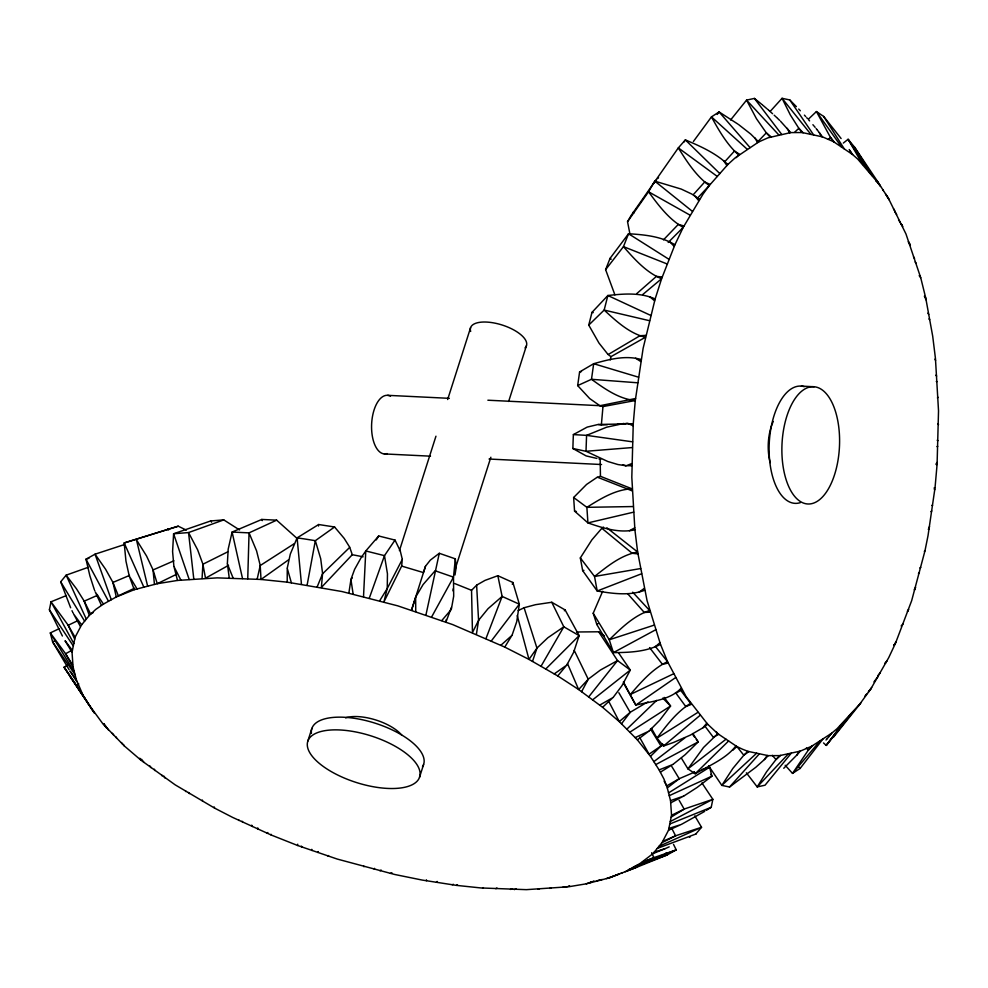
<?xml version="1.0" encoding="UTF-8"?>
<svg xmlns="http://www.w3.org/2000/svg" width="988" height="988" viewBox="0 0 988 988"><rect width="100%" height="100%" fill="white"/><g stroke="black" fill="none" stroke-linecap="round" stroke-linejoin="round"><path stroke-width="1.48" d="M860.14 703.703L858.498 705.877L870.836 688.895L888.731 657.625L895.424 643.423L911.652 600.716L924.953 550.909L928.016 535.694L935.043 487.677L937.081 464.459L938.526 410.922L935.438 358.36L932.697 336.167L925.719 297.919L920.717 277.714L905.971 233.971L888.533 198.551L877.443 181.298L878.925 183.842M650.462 728.897L660.972 746.002L650.462 756.363L637.346 739.827L619.266 721.598L602.581 707.297L578.647 689.538L557.726 675.928L528.988 659.416L504.757 647.091L452.652 624.577L397.756 605.842L341.971 591.54L287.199 582.167L287.261 568.359L291.374 582.809M402.277 559.233L400.288 551.02L395.015 540.078L378.676 535.978L365.782 550.958L360.929 557.998L354.581 569.409L351.024 579.166M596.888 458.432L586.131 455.9L572.879 448.515L573.089 441.55L573.373 434.596L587.168 427.112L598.111 424.482M247.741 578.795L249.05 532.878L276.652 520.17L297.684 538.966M322.57 573.435L320.717 558.776L315.333 540.683L305.045 539.028L297.104 537.867L290.311 554.07L287.273 568.026M363.51 596.74L365.782 550.958L384.48 555.651L387.457 573.843L387.247 588.255M202.083 578.449L202.886 564.247L227.648 551.897M80.349 626.392L73.631 614.03L81.596 624.861L75.076 637.285L72.038 652.241L73.063 666.912L65.566 653.76L70.272 651.166M671.964 828.747L675.594 835.811L661.997 842.665L668.518 830.253L671.544 815.285L670.531 800.626L683.659 796.081L671.05 802.676M426.384 880.716L426.446 879.839M861.067 702.666L837.12 728.65L831.686 733.22L811.654 746.249L800.268 751.139L779.655 755.61L768.195 755.647L747.891 751.349L742.346 749.151L736.863 746.533L717.77 733.664L707.643 724.204L686.129 696.651L667.53 661.651L660.49 644.337L647.029 600.482L637.643 552.02L634.901 529.827L631.814 477.278L633.259 423.729L598.358 424.507L601.359 424.902L602.976 406.574L635.296 400.511L643.126 348.319L655.143 298.969L661.602 278.727L674.915 244.777L683.214 227.388L703.123 193.969L709.285 185.534L727.847 164.502L735.257 157.784L758.698 141.939L767.935 137.838L790.696 132.59L802.157 132.54L822.448 136.838L833.489 141.655L852.582 154.523L857.695 159.056L879.765 184.867M318.519 526.024L318.655 524.529L334.574 526.987L344.145 538.349L349.666 547.154M625.206 871.725L636.321 867.402L609.337 877.85L586.341 883.815L568.718 886.755L526.382 889.657L480.958 887.953L456.382 885.372L422.222 880.073L394.718 874.479L337.217 859.054L297.623 845.493L297.721 844.197M352.284 554.713L349.74 547.34L322.545 573.83L321.372 587.452L352.284 554.713L363.102 556.8M387.148 588.7L383.937 601.865L401.659 566.087L402.277 559.43L387.148 588.7L379.651 600.79M446.255 619.538L445.959 622.032L451.405 607.459M452.986 590.886L453.183 588.811M425.507 566.198L430.323 560.122L439.29 553.292L455.332 558.85L453.492 577.14L453.69 596.172L451.368 609.114M599.765 405.623L589.675 398.547L577.671 385.592L579.586 371.982L593.677 363.708C608.843 359.459 625.416 354.976 641.051 359.496M62.392 636L49.4 609.781L51.018 601.803L66.344 595.566M257.633 828.907L257.794 827.895M348.863 593.059L350.938 579.61L352.308 577.881M476.401 634.321L478.575 620.39L476.624 585.205L471.548 590.305L472.462 632.542L478.575 620.39M307.095 585.242L315.333 540.683L334.574 526.987M425.914 615.079L439.29 553.292M610.251 359.916L610.942 356.668L645.399 337.279C629.319 333.351 616.179 321.137 604.162 310.071L607.867 295.511C623.49 293.769 640.397 292.3 655.143 298.969M374.304 869.341L374.514 868.353M257.139 579.252L260.214 565.556L294.189 543.721M607.953 354.371L598.975 343.058L588.749 325.101L591.985 312.369L607.867 295.511L650.931 315.518M706.334 810.358L711.224 807.295L712.842 799.317L701.912 782.928M476.784 585.057L485.009 580.388L497.829 575.708L512.883 582.488L512.29 584.291M307.836 741.111L311.887 728.391M399.424 550.649L435.955 436.202M447.65 399.523L470.597 327.633M454.801 570.2L490.863 457.222M508.647 401.474L526.443 345.714M419.53 777.272A58.7 24.441 17.7 0 0 342.675 730.144A58.7 24.441 17.7 0 0 328.843 770.158A58.7 24.441 17.7 0 0 419.53 777.272L423.58 764.551M532.495 661.429L536.953 648.14L524.097 607.768L518.144 610.584M369.29 598.185L384.48 555.651L395.015 540.078M454.986 575.016L456.098 568.001L455.332 558.85M415.763 596.9L423.136 584.501L435.128 570.768L453.492 577.14L431.583 617.043M614.894 294.844L605.619 269.662L610.041 258.387L628.529 233.748C644.324 234.712 661.12 236.256 674.915 244.777M485.948 638.619L502.126 596.431L497.829 575.708M660.49 644.337C646.127 651.895 629.282 652.525 613.4 652.623L596.814 624.478L593.208 613.239L602.655 591.293M317.197 586.81L322.545 573.83M581.574 691.711L588.243 679.25L574.213 650.388M376.28 539.893L378.676 535.978M512.117 635.062L516.749 621.637L519.342 604.187L512.883 582.488M630.023 234.477L627.541 221.72L630.9 215.829L678.324 147.891L685.376 139.913C700.418 146.236 715.855 153.128 727.847 164.502M478.735 620.106L488.023 608.707L502.126 596.431L519.342 604.187L491.271 641.014M644.621 590.281C629.492 595.986 612.708 593.615 597.197 590.997L582.661 570.619L580.339 557.924L591.861 539.88L601.667 528.494M540.992 666.32L563.815 626.812L551.761 602.272L535.533 604.681L524.295 607.682M699.516 199.292L691.773 194.043L681.263 189.091L654.735 181.113L648.548 191.783L627.541 221.72M504.757 647.091L511.932 635.408L500.817 645.312M800.268 751.139L796.871 755.03L799.243 751.362M914.369 589.367L915.678 587.329M928.844 527.777L929.572 526.666M830.686 733.862L828.734 736.826L831.686 733.22M317.679 852.446L318.26 851.557M893.658 645.337L894.177 644.571M894.696 643.793L896.079 641.743M708.594 765.749L721.82 785.386L729.539 787.016L755.771 767.306L764.391 759.574L767.194 755.437M683.77 142.186L685.376 139.913L719.832 173.592M536.953 648.14L528.988 659.416L517.23 615.512M70.642 607.768L60.688 581.809L66.147 575.164L88.315 567.273M869.811 689.995L868.39 691.933L870.836 688.895M870.02 689.723L871.638 687.512M693.391 141.494L711.471 116.88L719.079 111.94L738.135 124.241M681.436 758.179L687.932 768.874L695.182 773.765C709.149 765.577 726.229 758.71 735.912 745.903M717.214 114.435L719.079 111.94L750.04 147.57M566.927 664.825L573.658 652.265L579.141 635.617L565.148 609.966L551.761 602.272M436.486 882.284L437.141 881.42M621.477 723.821L630.183 712.348L618.834 692.712M936.13 463.743L937.155 462.384M873.935 681.918L877.863 676.768M823.51 742.927L826.227 745.421L853.039 711.743M605.619 269.662L623.465 246.642L628.529 233.748L669.172 259.436M537.163 647.881L547.858 637.754L563.815 626.812L579.141 635.617L545.722 669.037M785.176 765.255L792.512 773.394L800.119 768.442L823.029 738.851M850.507 714.608L826.227 745.421L839.479 727.427M588.65 696.96L617.537 660.589L598.703 631.789L576.597 631.987M858.3 706.124L833.279 737.431M730.589 119.993L746.57 100.109L754.4 98.417L756.042 99.714M842.492 723.685L839.689 727.168L843.406 722.648M746.36 772.826L757.203 786.905L765.033 785.213L791.363 753.066M81.72 624.712L89.216 615.586M653.006 853.607L654.254 852.088L665.035 848.692L653.006 853.607L640.125 863.45L653.871 857.67L651.697 852.693M654.377 851.94L661.874 842.813M707.643 724.204L703.024 727.736L706.79 723.179M808.196 750.312L792.512 773.394L820.299 740.617M877.962 675.508L880.086 672.939M557.726 675.928L566.643 665.196L554.219 673.915M828.5 737.122L826.734 739.209M887.125 660.799L884.902 663.467L886.322 662.182M653.562 183.36L656.625 179.791M866.612 694.082L865.957 694.86M806.381 748.015L808.443 750.028L811.654 746.249M441.76 620.575L451.22 609.534M826.647 739.308L826.03 740.024M865.673 695.194L864.957 696.021M893.708 645.399L894.362 644.633M894.634 644.337L895.424 643.423M634.901 529.827C619.056 533.384 602.791 528.024 587.934 522.899L574.559 511.105L573.633 497.495L586.576 484.441L597.184 477.278M796.822 755.079L783.756 768.269M729.539 787.016L759.426 753.795M657.786 178.495L658.564 177.642M693.514 194.414L704.728 181.977L710.199 184.497M724.957 161.513L734.492 151.016L739.654 154.326M770.245 111.348L782.064 98.306L789.783 99.949L796.39 106.655M918.432 573.744L919.408 572.682M695.725 834.119L701.542 827.277L694.811 815.866M267.18 833.205L267.834 832.501M779.655 755.61L776 759.525L780.668 755.388M697.306 198.366L709.285 185.534C696.207 176.062 686.882 161.612 678.324 147.891L717.3 176.457M588.243 679.25L578.647 689.538L567.495 663.553M736.122 157.685L738.666 154.968C727.217 144.865 718.869 130.54 711.471 116.88L747.311 149.349M788.56 753.683L757.203 786.905L766.577 771.789L775.988 759.55L772.32 755.351M808.443 750.028L812.642 745.607M623.687 683.35L635.815 705.074C651.08 701.406 669.988 700.183 681.103 688.253M663.491 239.849L678.324 224.387L684.017 226.005M757.376 142.173L766.318 132.849L756.462 118.721L746.57 100.109L778.976 135.121M764.416 759.55L768.195 755.647M907.527 610.708L908.738 609.473M565.148 609.966L564.333 610.782M613.252 697.306L621.983 685.66L630.295 670.062L618.797 653.192M668.197 242.455L683.214 227.388C668.987 219.422 658.292 205.096 648.548 191.783L690.254 215.261M588.478 679.003L600.457 670.012L617.537 660.589L630.295 670.062L592.59 699.887M728.613 740.975L695.182 773.765L694.058 771.961M901.13 625.947L902.983 624.132M588.749 325.101L604.162 310.071L649.61 320.73M626.824 729.206L656.65 700.406M794.834 132.071L798.823 128.292L790.301 114.88L782.064 98.306L810.913 134.405M808.517 119.066L816.421 111.558L823.671 116.448L841.109 138.53M747.891 751.349L743.828 755.215L748.892 751.559M602.581 707.297L612.955 697.59L599.667 705.136M914.382 589.984L915.197 589.231M756.66 753.202L721.82 785.386L732.837 768.466L743.816 755.24L737.258 747.002M732.664 750.324L736.863 746.533M937.39 397.942L938.094 397.312M655.303 646.782L659.959 642.657M636.667 293.695L656.427 276.381L662.269 277.048M630.183 712.348L619.266 721.598L609.324 702.53M700.27 715.189L663.479 746.051L657.008 738.11L651.487 728.391M642.669 294.585L661.602 278.727C646.263 272.54 634.358 259.029 623.465 246.642L667.357 264.055M828.364 139.357L830.562 137.517L834.428 142.284M649.19 730.922L659.638 720.363L670.556 706.025L664.183 697.392M843.307 143.087L848.112 139.283L854.595 147.212L877.011 180.631M630.455 712.138L645.979 702.913M726.007 739.222L687.932 768.874L703.505 747.508L717.77 733.664L716.214 731.663M380.071 870.799L381.096 870.008M930.906 511.648L931.77 510.981M671.84 766.589L679.225 778.729L667.283 787.93L663.948 779.026L659.107 769.899L672.779 764.502L660.503 772.085M653.846 761.662L684.906 737.851M637.346 739.827L648.857 731.182L635.148 737.604M702.999 727.748L690.266 735.146L673.705 742.396L663.479 746.051L662.059 743.556M603.545 527.11L601.902 528.308L632.159 553.268L637.989 553.91M495.853 888.731L496.927 887.953M639.224 592.022L644.275 588.391M288.274 560.035L261.017 579.45L217.199 577.869L177.507 580.438L157.253 583.71L134.257 589.688L116.312 596.95L112.916 582.438L129.502 575.424M924.299 551.366L924.953 550.909M456.382 885.372L457.432 884.643M675.644 677.546L635.815 705.074L623.379 681.905M101.394 605.224L95.367 592.183L103.468 604.076L95.7 609.448L89.34 615.45L84.202 601.161L97.651 595.233M660.972 746.002L649.067 754.177L639.545 737.221M673.124 764.28L685.178 754.671L698.17 741.914L692.884 733.553M598.036 623.687L596.814 624.478M76.459 685.351L84.474 697.627L76.459 685.351L78.744 683.869M661.256 745.817L663.467 744.483M629.801 732.207L670.556 706.025L662.787 698.121M697.948 712.336L657.008 738.11C666.641 725.254 676.731 711.928 690.575 703.32L680.51 690.093M668.555 792.895L709.631 767.207L711.928 776.16L697.096 787.461L684.029 795.896M676.891 692.674L681.806 689.636M318.655 524.529L297.104 537.867L301.476 584.377M671.173 817.113L684.178 809.11L679.139 800.305M704.691 811.383L681.461 824.363M482.576 888.089L483.379 887.607M919.902 567.939L920.742 567.458M327.855 855.979L328.572 855.559M67.258 665.332L64.072 667.184L89.747 705.864M679.225 778.729L666.752 785.868L664.146 781.212M928.251 529.272L929.288 528.691M228.549 565.346L205.504 578.178L202.886 564.247M103.666 603.964L116.102 597.061M627.491 870.465L639.928 863.561M629.381 530.778L634.765 527.814M718.708 734.294L713.324 737.283L704.592 725.661M679.534 778.569L694.576 772.097M655.797 629.714L613.4 652.623L609.263 639.767L593.208 613.239M655.736 764.613L698.17 741.914L696.355 739.469M670.284 821.534L712.842 799.317L684.536 808.937M54.785 640.792L52.611 641.891L69.111 669.703M514.353 889.632L516.218 888.694M690.167 836.91L689.5 837.244M549.785 888.41L551.279 887.669M646.572 702.616L648.029 701.912M671.544 815.285L684.178 809.11M176.346 574.386L157.253 583.71L153.054 569.953L173.9 560.826M74.705 639.113L68.197 625.281L77.533 620.773M59.095 628.714L50.314 632.925L52.611 641.891L75.039 674.643M93.07 612.721L90.587 613.919L84.202 601.161M673.693 673.742L630.393 694.441C641.175 682.029 652.413 668.876 667.53 661.651L655.303 646.362M134.492 588.255L118.375 595.801L112.916 582.438M577.671 385.592L591.491 379.293L637.779 382.801M669.259 795.661L711.928 776.16L710.644 774.357M538.09 889.348L539.646 888.644M589.144 883.087L590.021 882.692M590.466 882.494L591.787 881.889M593.109 881.284L593.986 880.888M668.518 830.253L681.041 824.56L668.888 828.426M658.971 846.346L701.542 827.277L675.891 835.687M636.704 866.748L638.063 866.13L636.568 866.562M669.209 846.864L665.381 848.544M636.173 866.982L634.79 867.588M633.963 867.958L632.271 868.674M663.244 841.146L675.594 835.811M276.652 520.17L261.832 519.441L232.106 532.05L228.191 549.167L227.364 563.617M566.087 887.088L567.236 886.607M568.384 886.137L569.533 885.656M390.445 873.404L391.915 872.799M669.778 824.004L711.224 807.295M595.949 881.321L599.679 879.826M586.341 883.815L588.799 882.84M590.034 882.346L591.256 881.852M642.2 862.302L653.871 857.67M635.099 866.241L676.249 849.878L673.52 844.394M622.255 872.799L620.859 873.355M638.619 866.501L667.196 854.916L676.249 849.878L654.142 857.559M638.162 866.674L637.235 867.044M609.337 877.85L614.635 875.776M615.289 875.516L619.266 873.972M641.607 573.756L597.197 590.997L594.541 576.473L580.339 557.924M691.427 704.358L685.783 706.544L675.52 692.588M631.826 463.57L626.157 465.756L631.752 465.644L629.776 465.163M657.279 848.396L696.095 833.934M599.728 880.345L602.124 879.456M628.479 869.687L630.875 868.798M632.308 867.785L667.196 854.916L666.147 852.693M606.521 878.579L608.2 877.962M609.04 877.665L611.547 876.751M612.387 876.455L614.067 875.837M614.907 875.541L616.574 874.936M617.414 874.627L619.093 874.022M239.578 529.963L223.77 519.898L188.535 532.569L173.604 533.767L172.591 551.551L173.888 566.248M223.77 519.898L210.716 520.948L173.604 533.767L189.202 579.499M88.994 558.208L85.993 559.208L89.859 575.732L94.305 589.564M452.22 884.717L453.43 884.322M124.426 544.561L95.046 554.182L85.993 559.208L108.495 601.284M654.315 625.095L609.263 639.767C621.131 628.257 633.555 615.796 649.622 610.473L632.691 592.183M562.666 887.372L564.247 886.854M186.374 530.124L178.235 526.196L124.179 542.955L125.958 561.098L129.193 575.794M702.06 769.529L709.631 767.207M178.235 526.196L124.179 542.955L143.865 587.193M510.475 889.447L512.599 888.78M633.691 512.142L587.934 522.899L586.872 507.326C600.568 498.767 615.709 489.307 632.11 488.862L600.457 476.315L597.419 477.204L632.246 490.888M936.945 446.588L937.736 446.354M934.154 487.899L935.043 487.677M907.441 611.3L908.083 611.14M579.586 371.982L581.463 371.574M583.92 570.36L582.661 570.619M668.234 663.034L662.442 664.331L649.561 647.572M635.58 398.485L600 405.71L602.976 406.574M640.656 568.545L594.541 576.473C607.398 566.297 621.032 555.034 637.643 552.02L606.879 527.79M623.971 423.42L606.62 427.199L586.576 435.362L573.373 434.596M632.394 447.539L586.008 451.281L572.879 448.515M936.105 464.521L937.081 464.459M650.166 612.152L644.3 612.474L627.948 594.047M645.88 335.389L640.014 335.71L608.176 354.544L610.942 356.668M931.783 505.436L932.561 505.387M625.873 423.37L627.713 423.296L633.185 425.803M601.359 424.902L607.348 424.692M617.315 424.321L625.281 424.025M629.27 423.877L633.259 423.729L635.296 400.511C619.007 399.103 604.545 388.704 591.491 379.293L593.677 363.708L638.569 377.206M633.308 506.548L586.872 507.326L573.633 497.495M801.404 386.123L814.186 386.753A58.7 28.751 -87.2 0 1 833.823 476.895A58.7 28.751 -87.2 0 1 784.188 472.375A58.7 28.751 -87.2 0 1 814.186 386.753M387.716 395.336L449.355 398.337M487.874 400.214L603.446 405.858M384.27 453.924L430.496 456.172M489.048 459.037L601.544 464.521M287.199 582.167L261.017 579.45L260.214 565.556M632.604 441.834L586.576 435.362L586.008 451.281L607.756 461.482L617.945 464.545L626.133 465.756L622.551 464.829M576.412 511.488L574.559 511.105M591.985 312.369L593.22 312.628M598.938 458.877L600.766 459.334M401.659 566.087L423.444 572.583L425.458 566.346L411.539 610.102L415.652 597.209L415.738 611.56M936.266 381.405L937.032 381.64M297.623 845.493L271.132 834.984L232.662 817.422L214.594 808.11L175.185 784.855L141.012 760.229L124.315 745.94L103.098 724.105L88.265 703.839L94.515 713.348M454.591 583.513L471.548 590.305M937.167 440.24L937.945 440.648M919.322 275.578L920.186 276.047M635.605 358.224L640.767 361.522M610.041 258.387L611.202 259.177M598.703 631.789L604.36 635.914M738.715 124.661L750.695 134.035L758.698 141.939M756.87 100.368L762.032 104.58M654.735 181.113L692.477 211.42M649.882 296.894L654.661 300.858M771.097 136.826L766.318 132.849L770.072 137.048M762.761 105.185L766.367 108.248M928.893 318.976L929.683 319.643M767.046 108.828L767.985 109.656M768.627 110.199L772.567 113.719M774.172 115.188L775.247 116.176M168.602 529.988L167.515 528.975M775.778 116.67L777.161 117.98M777.605 118.399L779.594 120.326M780.483 121.215L790.696 132.59M669.926 241.986L674.261 246.444M803.158 132.75L798.823 128.292L802.157 132.54M798.699 109.05L800.329 110.767M935.834 375.205L936.649 376.058M798.452 766.663L800.119 768.442M804.405 115.139L805.776 116.646M806.739 117.708L807.468 118.523M808.431 119.597L809.592 120.894M812.902 124.71L813.704 125.637M814.347 126.39L815.125 127.329M875.874 180.359L876.591 181.249M632.95 212.383L633.728 213.334M816.1 128.502L817.051 129.663M924.323 296.215L924.854 296.869M925.077 297.129L925.719 297.919M694.836 195.908L698.714 200.675M817.212 129.873L822.448 136.838M934.191 488.998L934.759 489.702M902.106 225.153L900.797 223.523L902.81 226.536M876.875 181.607L877.443 182.335M915.172 262.005L916.024 263.092M919.383 275.948L920.717 277.714M754.4 98.417L781.792 134.516M72.408 650.413L65.06 640.73L72.038 652.241M877.801 182.817L879.641 185.312M188.523 792.5L189.363 793.611M141.543 759.229L142.013 759.858M142.494 760.501L143.927 762.403M692.736 734.59L694.539 737.023M211.617 522.207L210.716 520.948M103.913 723.587L104.407 724.29M104.913 724.994L106.432 727.119M106.939 727.823L108.445 729.934M879.826 185.571L880.444 186.448M927.843 313.171L928.732 314.431M841.727 147.212L816.421 111.558L830.34 137.209M830.562 137.517L833.489 141.655M242.097 821.25L242.776 822.214M849.186 149.534L849.692 150.25M863.549 165.021L860.165 160.142L862.709 163.983M723.549 160.674L726.933 165.552M908.404 241.764L909.849 243.863M112.41 733.306L113.793 735.319M789.783 99.949L813.68 134.986M882.778 189.832L883.284 190.573M852.582 154.523L849.902 150.559L851.631 153.893M149.818 765.861L151.003 767.651M87.858 702.925L64.072 667.184L76.298 685.104M70.173 676.731L88.117 703.604M49.4 609.781L73.31 645.991M885.507 193.92L886.014 194.685M894.72 211.506L896.647 214.458M870.07 172.999L848.112 139.283L859.98 159.858M888.533 198.551L886.335 195.167L889.237 199.934M103.678 723.747L106.247 727.699M76.829 681.658L70.012 671.111L76.311 679.608L83.078 695.441M65.406 653.488L50.314 632.925L74.335 671.877M900.327 222.794L899.586 221.633M650.598 756.573L658.971 769.689M84.61 697.837L92.983 710.952M823.671 116.448L844.332 148.966M913.53 256.868L914.542 258.486M65.566 653.76L72.544 664.85M893.523 208.74L894.708 210.642M899.105 220.867L898.549 219.978M123.327 744.347L124.315 745.94M854.595 147.212L872.392 175.852M754.795 137.814L757.697 142.593M60.688 581.809L84.622 621.18M137.06 588.959L129.305 576.128L134.257 589.688M115.806 736.727L116.769 738.32M68.024 624.996L51.018 601.803L73.816 643.534M139.827 758.241L141.012 760.229M937.97 423.667L938.526 424.618M301.352 846.123L301.834 846.951M68.197 625.281L75.076 637.285M908.392 241.899L909.318 243.579M909.466 243.863L910.393 245.53M787.214 128.341L789.671 132.812M875.788 180.261L876.48 181.557M163.959 776.136L164.934 777.988M84.042 600.852L76.496 588.836L66.147 575.164L86.314 619.13M934.932 359.138L935.574 360.385M925.287 298.314L926.065 299.809M819.385 132.651L821.448 136.628M180.915 580.166L173.962 566.581L177.507 580.438M73.149 613.091L72.667 612.128M121.536 742.544L122.117 743.705M72.383 611.535L71.988 610.695M185.448 790.733L185.855 791.598M154.301 769.195L154.943 770.566M112.768 582.117L105.58 569.236L95.046 554.182L111.286 599.741M251.73 825.165L252.323 826.511M94.848 590.947L94.576 590.281M233.119 578.079L227.401 563.95L229.241 577.894M214.161 806.912L214.594 808.11M262.252 520.627L261.832 519.441M152.942 569.631L146.557 556.022L136.443 539.769L147.644 586.205M363.708 866.044L363.942 866.748M667.332 788.128L670.469 800.428M73.112 667.11L76.261 679.411M238.651 819.694L238.837 820.448M202.812 563.901L197.625 549.797L188.535 532.569L193.809 579.129M242.517 578.548L232.106 532.05L249.05 532.878L256.559 550.822L260.177 565.21M202.33 800.033L202.589 801.219M161.884 775.172L162.02 775.827M311.8 849.322L312.01 850.483M350.938 579.61L353.148 594.134M153.054 569.953L154.449 584.439M271.07 834.292L271.132 834.984M600.457 476.315L600.161 459.136M800.404 502.62A58.7 28.751 -87.2 0 1 769.158 445.168A58.7 28.751 -87.2 0 1 804.257 386.679M387.21 453.578A29.356 14.375 -87.2 0 1 371.661 423.42A29.356 14.375 -87.2 0 1 390.507 396.163M770.22 462.619A34.481 16.895 -87.2 0 1 773.258 421.468M311.43 733.405A58.7 24.441 17.7 0 1 372.958 722.512A58.7 24.441 17.7 0 1 422.469 766.836M470.671 331.462A29.356 12.214 17.7 0 1 501.2 324.719A29.356 12.214 17.7 0 1 525.036 347.887M345.541 717.844A34.481 14.351 17.7 0 1 401.82 735.233"/></g></svg>
